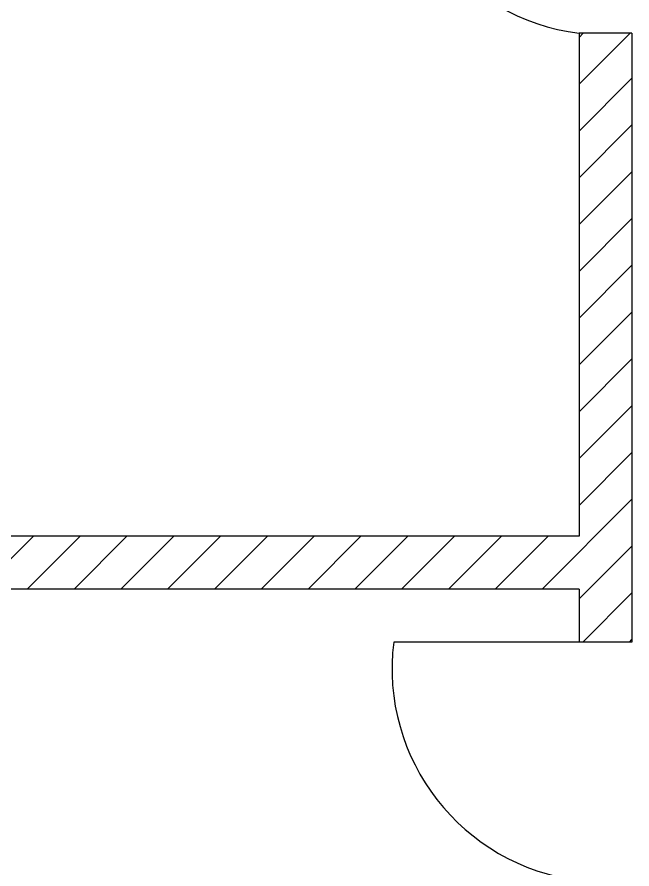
# Model space of a CAD drawing. Header units: millimetres. Extents: x 43 to 258, y 87 to 343.
# Drawn here: x 103.82 to 131.03, y 176.98 to 214.67 of the extents above; entities that cross this region are included whole.
import ezdxf

# ---------------------------------------------------------------- set-up
doc = ezdxf.new("R2010")
doc.units = ezdxf.units.MM
doc.header["$MEASUREMENT"] = 0
doc.layers.get('0').update_dxf_attribs({"linetype": 'CONTINUOUS'})

msp = doc.modelspace()

# ---------------------------------------------------------------- linework, layer by layer
at = {"color": 0, "linetype": 'Continuous', "lineweight": 25, "true_color": 0x000007}
for p, q in [((128.69, 213.762), (128.87, 213.953)), ((128.69, 211.698), (130.944, 213.953)), ((131.029, 213.953), (128.69, 213.953)), ((128.69, 213.953), (128.69, 191.696)), ((131.029, 213.953), (131.029, 189.357)), ((128.69, 209.624), (131.029, 211.963)), ((128.69, 207.56), (131.029, 209.899)), ((128.69, 205.486), (131.029, 207.825)), ((128.69, 203.412), (131.029, 205.761)), ((128.69, 201.348), (131.029, 203.687)), ((128.69, 199.274), (131.029, 201.612)), ((128.69, 197.199), (131.029, 199.549)), ((128.69, 195.135), (131.029, 197.474)), ((128.69, 193.061), (131.029, 195.4)), ((127.049, 189.357), (131.029, 193.336)), ((128.69, 191.696), (70.122, 191.696)), ((102.2, 189.357), (104.549, 191.696)), ((104.274, 189.357), (106.613, 191.696)), ((106.348, 189.357), (108.687, 191.696)), ((108.412, 189.357), (110.762, 191.696)), ((110.486, 189.357), (112.825, 191.696)), ((112.561, 189.357), (114.9, 191.696)), ((114.625, 189.357), (116.974, 191.696)), ((116.699, 189.357), (119.038, 191.696)), ((118.763, 189.357), (121.112, 191.696)), ((120.837, 189.357), (123.176, 191.696)), ((122.911, 189.357), (125.25, 191.696)), ((124.975, 189.357), (127.325, 191.696)), ((128.69, 188.923), (131.029, 191.262)), ((128.69, 189.357), (70.122, 189.357)), ((128.69, 189.357), (128.69, 187.018)), ((128.849, 187.018), (131.029, 189.198)), ((131.029, 189.357), (131.029, 187.018)), ((131.029, 187.018), (120.488, 187.018)), ((131.029, 187.018), (128.69, 187.018)), ((130.923, 187.018), (131.029, 187.124))]:
    msp.add_line(p, q, dxfattribs=at)
for points in [[(120.487, 224.496), (119.84, 219.319), (123.511, 214.599), (128.688, 213.952)], [(120.487, 187.02), (119.84, 181.844), (123.511, 177.123), (128.688, 176.476)]]:
    msp.add_open_spline(points, degree=3, dxfattribs=at)

doc.saveas('drawing.dxf')
